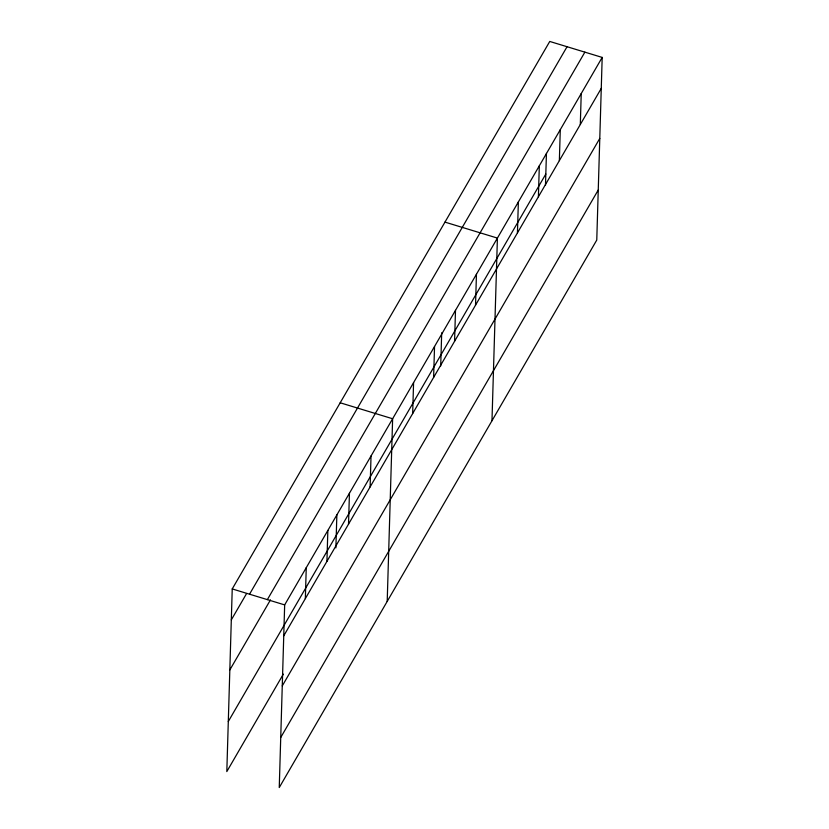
<?xml version="1.0" encoding="UTF-8"?>
<svg xmlns="http://www.w3.org/2000/svg" width="829" height="829" viewBox="0 0 829 829"><rect width="100%" height="100%" fill="white"/><g stroke="black" fill="none" stroke-linecap="round" stroke-linejoin="round"><path stroke-width="1.24" d="M602.186 57.419L284.668 604.901L279.249 787.55L596.766 240.068L602.186 57.419L549.751 41.45L232.234 588.932L226.814 771.581L283.331 674.132M305.341 598.611L306.253 567.668M326.927 561.388L327.849 530.436M335.88 547.896L336.864 514.747M348.522 524.156L349.444 493.214M370.117 486.934L371.029 455.981M387.205 601.408L392.625 418.749L340.191 402.79M412.666 413.567L413.578 382.615M433.619 377.433L434.541 346.491M440.707 365.972L441.691 332.792M454.572 341.299L455.494 310.357M475.535 305.165L476.447 274.223M491.98 420.738L497.41 238.089L444.976 222.12M517.441 232.897L518.363 201.955M538.404 196.763L539.316 165.821M545.482 185.302L546.435 153.406M559.357 160.629L560.28 129.687M580.31 124.495L581.233 93.553M231.312 619.874L246.555 593.595M249.539 594.196L567.057 46.714M267.363 599.626L584.88 52.144M229.83 669.936L270.472 599.864M228.296 721.52L545.824 174.038M283.746 635.843L601.274 88.361M282.264 685.904L599.781 138.433M280.73 737.489L598.248 190.007M232.234 588.932L284.668 604.901"/></g></svg>
